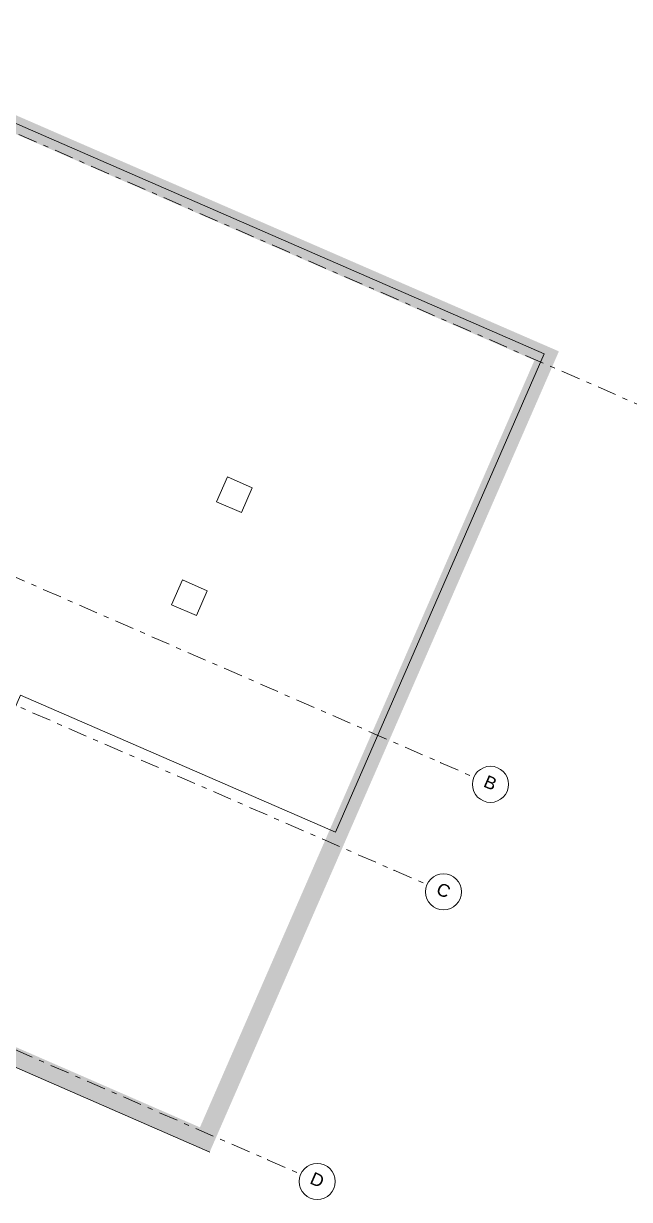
# Model space of a CAD drawing. Header units: millimetres. Extents: x -50172 to 145343, y -110728 to 25069.
# Drawn here: x 60104 to 76887, y -29966 to 2608 of the extents above; entities that cross this region are included whole.
import ezdxf
from ezdxf.enums import TextEntityAlignment as Align

# ---------------------------------------------------------------- set-up
doc = ezdxf.new("R2010")
doc.units = ezdxf.units.MM
doc.header["$MEASUREMENT"] = 0
doc.linetypes.add('Double Dashed', pattern=[1093.611073, 529.166651, -211.666656, 141.111112, -211.666656])
doc.layers.add('A-15-MG_Structural_Grid', color=7, linetype='Continuous')
doc.layers.add('New_A-20-M_Floor_Slab', color=7, linetype='Continuous')
doc.layers.add('A-15-MG_Structural_Grid_Pen_No__163', color=7, linetype='Continuous', lineweight=0, true_color=0x750077)
doc.layers.add('New_A-20-M_Floor_Slab_Pen_No__255', color=7, linetype='Continuous', lineweight=13, true_color=0xe8e8e8)
doc.layers.add('New_A-20-M_Roof_Pen_No__2', color=8, linetype='Continuous', lineweight=15)
doc.layers.add('New_A-25-M_Wall_Ext_Pen_No__99', color=255, linetype='Continuous', lineweight=13)
doc.styles.add('GENERATED_STYLE_4', font='')
doc.styles.get('GENERATED_STYLE_4').set_extended_font_data('Swis721 BT')

# ---------------------------------------------------------------- blocks, each defined once
blk = doc.blocks.new('Slab_8_1', base_point=(44717, -19475))
at = {"layer": 'New_A-20-M_Floor_Slab_Pen_No__255', "linetype": 'Continuous', "flags": 128}
for points in [[(44717, -19475), (56303, -24527), (60025, -15992), (65837, -18526), (68742, -19793), (74520, -6541), (54006, 2404), (53947, 2268), (48181, -10955), (48391, -11047)], [(65451, -10640), (66138, -10940), (66438, -10252), (65750, -9953)], [(64207, -13491), (64895, -13791), (65195, -13104), (64507, -12804)]]:
    blk.add_lwpolyline(points, close=True, dxfattribs=at)
blk = doc.blocks.new('Standard grid marker_2')
at = {"layer": 'A-15-MG_Structural_Grid_Pen_No__163', "linetype": 'Double Dashed'}
blk.add_line((1909, 0), (86140, 0), dxfattribs=at)
at = {"layer": 'A-15-MG_Structural_Grid_Pen_No__163', "style": 'GENERATED_STYLE_4'}
for tag, p in [('AC_MarkerText_1_0', (-500, 952)), ('AC_MarkerText_1_1', (88549, 952))]:
    blk.add_attdef(tag, text='', height=350, rotation=360, dxfattribs=at).set_placement(p, align=Align.MIDDLE_CENTER)
blk = doc.blocks.new('Standard grid marker_3')
at = {"layer": 'A-15-MG_Structural_Grid_Pen_No__163', "linetype": 'Double Dashed'}
for p, q in [((1000, 0), (74255, 0)), ((74255, 0), (75255, 0))]:
    blk.add_line(p, q, dxfattribs=at)
at = {"layer": 'A-15-MG_Structural_Grid_Pen_No__163', "linetype": 'Continuous'}
blk.add_circle((75755, 0), 500, dxfattribs=at)
at = {"layer": 'A-15-MG_Structural_Grid_Pen_No__163', "linetype": 'Double Dashed'}
blk.add_point((74255, 0), dxfattribs=at)
blk.add_point((74255, 0), dxfattribs=at)
at = {"layer": 'A-15-MG_Structural_Grid_Pen_No__163', "style": 'GENERATED_STYLE_4'}
for tag, p in [('AC_MarkerText_1_0', (-500, 43)), ('AC_MarkerText_1_1', (75755, 43))]:
    blk.add_attdef(tag, text='', height=350, rotation=360, dxfattribs=at).set_placement(p, align=Align.MIDDLE_CENTER)

msp = doc.modelspace()

# ---------------------------------------------------------------- hatches: boundary and pattern name
at = {"layer": 'New_A-25-M_Wall_Ext_Pen_No__99', "linetype": 'Continuous'}
msp.add_hatch(color=256, dxfattribs=at).paths.add_polyline_path([(55151.1, 1615.1), (55339.5, 2048.2), (74496.5, -6283.9), (74496.6, -6283.4), (74931.6, -6473.1), (74734, -6927.6), (74733.6, -6927.4), (65438.3, -28244.4), (65259.5, -28654.4), (64824.5, -28464.7), (45675.5, -20114.7), (45883.9, -19636.6), (64990.4, -27968), (74255.8, -6719.5)])

# ---------------------------------------------------------------- linework, layer by layer
at = {"layer": 'New_A-20-M_Roof_Pen_No__2', "linetype": 'Continuous'}
msp.add_line((44635.4, -19661.2), (65259.9, -28654.5), dxfattribs=at)

# ---------------------------------------------------------------- block references
at = {"layer": 'A-15-MG_Structural_Grid', "color": 8, "linetype": 'Continuous', "lineweight": 15, "zscale": 1000, "rotation": 336.440411583993}
msp.add_blockref('Standard grid marker_2', (8103.9, 22153.2), dxfattribs=at)
at = {"layer": 'A-15-MG_Structural_Grid', "color": 8, "linetype": 'Continuous', "lineweight": 15}
ref = msp.add_blockref('Standard grid marker_3', (3595.3, 11813.5), dxfattribs=dict(at, zscale=1000, rotation=336.440411583993))
ref.add_attrib('AC_MarkerText_1_1', 'B', dxfattribs={"layer": 'A-15-MG_Structural_Grid_Pen_No__163', "color": 216, "true_color": 0x750077, "height": 350, "rotation": 336.44041, "style": 'GENERATED_STYLE_4'}).set_placement((73035.5, -18422.5), align=Align.MIDDLE_CENTER)
ref = msp.add_blockref('Standard grid marker_3', (2296.2, 8834.4), dxfattribs=dict(at, zscale=1000, rotation=336.440411583993))
ref.add_attrib('AC_MarkerText_1_1', 'C', dxfattribs={"layer": 'A-15-MG_Structural_Grid_Pen_No__163', "color": 216, "true_color": 0x750077, "height": 350, "rotation": 336.44041, "style": 'GENERATED_STYLE_4'}).set_placement((71736.4, -21401.4), align=Align.MIDDLE_CENTER)
ref = msp.add_blockref('Standard grid marker_3', (-1201.2, 813.7), dxfattribs=dict(at, zscale=1000, rotation=336.440411583993))
ref.add_attrib('AC_MarkerText_1_1', 'D', dxfattribs={"layer": 'A-15-MG_Structural_Grid_Pen_No__163', "color": 216, "true_color": 0x750077, "height": 350, "rotation": 336.44041, "style": 'GENERATED_STYLE_4'}).set_placement((68239.1, -29422.2), align=Align.MIDDLE_CENTER)
at = {"layer": 'New_A-20-M_Floor_Slab', "color": 254, "linetype": 'Continuous', "lineweight": 13, "true_color": 0xe8e8e8}
msp.add_blockref('Slab_8_1', (44716.7, -19474.9), dxfattribs=at)

doc.saveas('drawing.dxf')
